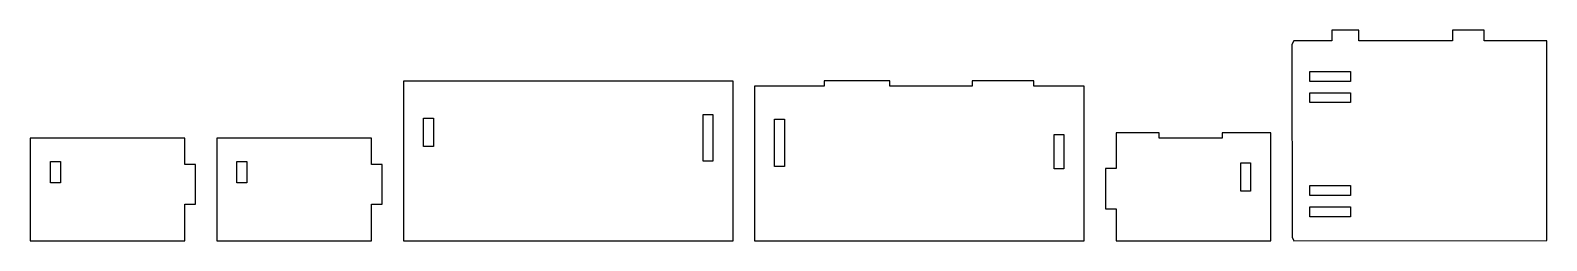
# Model space of a CAD drawing. Header units: millimetres. Extents: x 10 to 152, y 0 to 20.
import ezdxf

# ---------------------------------------------------------------- set-up
doc = ezdxf.new("R2010")
doc.units = ezdxf.units.MM
doc.layers.get('0').update_dxf_attribs({"linetype": 'CONTINUOUS'})

msp = doc.modelspace()

# ---------------------------------------------------------------- linework, layer by layer
for p, q in [((128.72, 18.8), (128.56, 18.46)), ((132.32, 18.8), (128.72, 18.8)), ((134.84, 19.8), (132.32, 19.8)), ((132.32, 19.8), (132.32, 18.8)), ((134.84, 18.8), (134.84, 19.8)), ((143.65, 18.8), (134.84, 18.8)), ((146.62, 19.8), (143.65, 19.8)), ((143.65, 19.8), (143.65, 18.8)), ((146.62, 18.8), (146.62, 19.8)), ((152.5, 18.8), (146.62, 18.8)), ((152.5, 0.02), (152.5, 18.8)), ((128.56, 18.46), (128.57, 0.32)), ((130.23, 14.99), (130.23, 15.92)), ((130.23, 15.92), (134.07, 15.92)), ((134.07, 15.92), (134.07, 14.99)), ((49.82, 15.01), (45.06, 15.01)), ((45.06, 15.01), (45.06, 0)), ((55.53, 15.01), (49.82, 15.01)), ((63.36, 15.01), (55.53, 15.01)), ((69.44, 15.01), (63.36, 15.01)), ((76.04, 15.01), (69.44, 15.01)), ((76.04, 0), (76.04, 15.01)), ((84.61, 14.55), (78.04, 14.55)), ((78.04, 14.55), (78.04, 0)), ((90.77, 15.05), (84.61, 15.05)), ((84.61, 15.05), (84.61, 14.55)), ((90.77, 14.55), (90.77, 15.05)), ((98.52, 14.55), (90.77, 14.55)), ((104.3, 15.05), (98.52, 15.05)), ((98.52, 15.05), (98.52, 14.55)), ((104.3, 14.55), (104.3, 15.05)), ((109.03, 14.55), (104.3, 14.55)), ((109.03, 0), (109.03, 14.55)), ((134.07, 14.99), (130.23, 14.99)), ((130.23, 12.99), (130.23, 13.92)), ((130.23, 13.92), (134.07, 13.92)), ((134.07, 12.99), (130.23, 12.99)), ((134.07, 13.92), (134.07, 12.99)), ((46.95, 8.87), (46.95, 11.54)), ((46.95, 11.54), (47.88, 11.54)), ((47.88, 11.54), (47.88, 8.87)), ((73.23, 11.88), (74.15, 11.88)), ((73.23, 7.5), (73.23, 11.88)), ((74.15, 11.88), (74.15, 7.5)), ((79.94, 6.98), (79.94, 11.43)), ((79.94, 11.43), (80.86, 11.43)), ((80.86, 11.43), (80.86, 6.98)), ((106.21, 9.98), (107.13, 9.98)), ((106.21, 6.77), (106.21, 9.98)), ((107.13, 9.98), (107.13, 6.77)), ((116.07, 10.15), (112.03, 10.15)), ((112.03, 10.15), (112.03, 6.79)), ((116.07, 9.65), (116.07, 10.15)), ((126.56, 10.15), (122.01, 10.15)), ((122.01, 10.15), (122.01, 9.65)), ((126.56, 0), (126.56, 10.15)), ((14.51, 9.65), (10, 9.65)), ((10, 9.65), (10, 0)), ((20.53, 9.65), (14.51, 9.65)), ((24.53, 9.65), (20.53, 9.65)), ((24.53, 7.18), (24.53, 9.65)), ((32.04, 9.65), (27.53, 9.65)), ((27.53, 9.65), (27.53, 0)), ((38.06, 9.65), (32.04, 9.65)), ((42.06, 9.65), (38.06, 9.65)), ((42.06, 7.18), (42.06, 9.65)), ((47.88, 8.87), (46.95, 8.87)), ((122.01, 9.65), (116.07, 9.65)), ((11.89, 5.44), (11.89, 7.45)), ((11.89, 7.45), (12.82, 7.45)), ((12.82, 7.45), (12.82, 5.44)), ((25.53, 7.18), (24.53, 7.18)), ((25.53, 3.43), (25.53, 7.18)), ((29.42, 5.44), (29.42, 7.45)), ((29.42, 7.45), (30.35, 7.45)), ((30.35, 7.45), (30.35, 5.44)), ((43.06, 7.18), (42.06, 7.18)), ((43.06, 3.43), (43.06, 7.18)), ((74.15, 7.5), (73.23, 7.5)), ((123.74, 7.34), (124.66, 7.34)), ((123.74, 4.66), (123.74, 7.34)), ((124.66, 7.34), (124.66, 4.66)), ((80.86, 6.98), (79.94, 6.98)), ((107.13, 6.77), (106.21, 6.77)), ((112.03, 6.79), (111.03, 6.79)), ((111.03, 6.79), (111.03, 2.99)), ((12.82, 5.44), (11.89, 5.44)), ((30.35, 5.44), (29.42, 5.44)), ((124.66, 4.66), (123.74, 4.66)), ((130.23, 4.25), (130.23, 5.18)), ((130.23, 5.18), (134.07, 5.18)), ((134.07, 5.18), (134.07, 4.25)), ((24.53, 0), (24.53, 3.43)), ((24.53, 3.43), (25.53, 3.43)), ((42.06, 0), (42.06, 3.43)), ((42.06, 3.43), (43.06, 3.43)), ((111.03, 2.99), (112.03, 2.99)), ((112.03, 2.99), (112.03, 0)), ((134.07, 4.25), (130.23, 4.25)), ((130.23, 2.25), (130.23, 3.18)), ((130.23, 3.18), (134.07, 3.18)), ((134.07, 3.18), (134.07, 2.25)), ((134.07, 2.25), (130.23, 2.25)), ((10, 0), (24.53, 0)), ((27.53, 0), (42.06, 0)), ((45.06, 0), (76.04, 0)), ((78.04, 0), (109.03, 0)), ((112.03, 0), (126.56, 0)), ((128.57, 0.32), (128.73, 0)), ((128.73, 0), (152.5, 0.02))]:
    msp.add_line(p, q)

doc.saveas('drawing.dxf')
